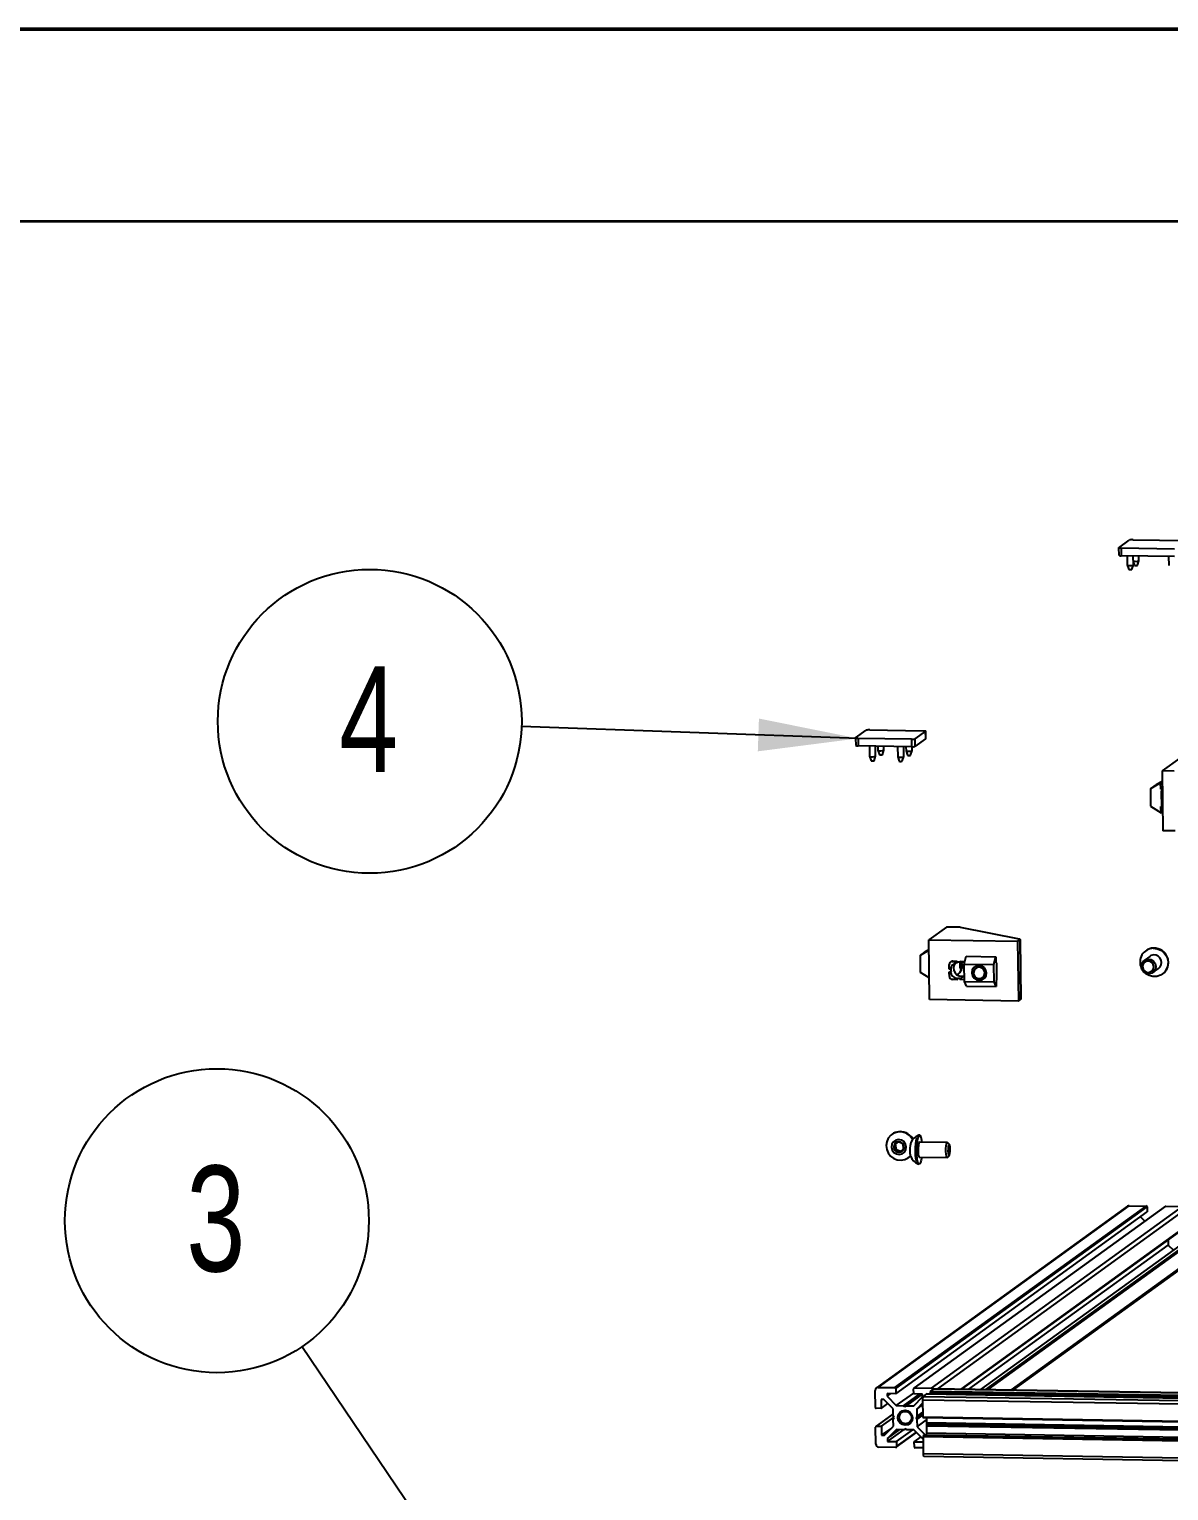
# Model space of a CAD drawing. Header units: millimetres. Extents: x 0 to 279, y 0 to 216.
# Drawn here: x 99.02 to 136.75, y 167.51 to 215.9 of the extents above; entities that cross this region are included whole.
import ezdxf

# ---------------------------------------------------------------- set-up
doc = ezdxf.new("R2010")
doc.units = ezdxf.units.MM
doc.layers.add('PAGE_BORDER', color=7, linetype='Continuous')
doc.layers.add('TITLE_BLOCK_BORDER', color=7, linetype='Continuous')
doc.styles.add('SLDTEXTSTYLE0', font='TXT', dxfattribs={"width": 0.75})
doc.dimstyles.new('SLDDIMSTYLE0', dxfattribs={"dimtxt": 0.18, "dimasz": 3.302, "dimexe": 0, "dimexo": 0.0625, "dimgap": 0, "dimtad": 0, "dimtih": 1, "dimtoh": 1, "dimdec": 0, "dimrnd": 1e-09, "dimzin": 0, "dimdsep": 46, "dimtxsty": 'Standard', "dimsah": 1, "dimcen": 0.09, "dimadec": 0, "dimazin": 0, "dimtfac": 3.302, "dimtdec": 0, "dimtofl": 0, "dimtmove": 0, "dimatfit": 3, "dimfxl": 1, "dimfrac": 2, "dimtolj": 1, "dimtzin": 0, "dimarcsym": 0})

# ---------------------------------------------------------------- blocks, each defined once
blk = doc.blocks.new('SW_NOTE_1')
at = {"layer": 'TITLE_BLOCK_BORDER', "color": 0}
blk.add_circle((-2.817, 4.168), 5.031, dxfattribs=at)
at = {"layer": 'TITLE_BLOCK_BORDER', "color": 0, "insert": (-2.853, 5.991), "char_height": 3.5, "attachment_point": 2, "style": 'SLDTEXTSTYLE0'}
blk.add_mtext('3', dxfattribs=at)
blk = doc.blocks.new('SW_NOTE_14')
at = {"layer": 'TITLE_BLOCK_BORDER', "color": 0}
blk.add_circle((-5.027, 0.176), 5.031, dxfattribs=at)
at = {"layer": 'TITLE_BLOCK_BORDER', "color": 0, "insert": (-5.063, 2), "char_height": 3.5, "attachment_point": 2, "style": 'SLDTEXTSTYLE0'}
blk.add_mtext('4', dxfattribs=at)

msp = doc.modelspace()

# ---------------------------------------------------------------- linework, layer by layer
at = {"color": 7, "linetype": 'Continuous', "lineweight": 50}
msp.add_line((0, 215.9), (279.4, 215.9), dxfattribs=at)
at = {"color": 7, "linetype": 'Continuous', "lineweight": 25}
for p, q in [((135.092, 198.734), (135.444, 198.989)), ((135.562, 199.001), (137.327, 198.973)), ((135.09, 198.731), (135.093, 198.484)), ((136.936, 198.69), (135.171, 198.718)), ((135.171, 198.718), (135.174, 198.471)), ((136.939, 198.442), (135.174, 198.471)), ((135.374, 198.467), (135.377, 198.164)), ((135.577, 198.167), (135.574, 198.464)), ((135.763, 198.301), (135.761, 198.461)), ((136.746, 198.445), (136.75, 198.142)), ((135.377, 198.164), (135.429, 198.016)), ((135.529, 198.017), (135.577, 198.166)), ((135.576, 198.262), (135.615, 198.151)), ((135.715, 198.152), (135.763, 198.301)), ((126.382, 192.436), (126.735, 192.691)), ((126.852, 192.703), (128.617, 192.675)), ((128.696, 192.659), (128.344, 192.405)), ((128.696, 192.659), (128.699, 192.412)), ((128.701, 192.415), (128.698, 192.662)), ((126.38, 192.433), (126.384, 192.186)), ((128.226, 192.392), (126.461, 192.42)), ((126.461, 192.42), (126.464, 192.173)), ((128.229, 192.145), (126.464, 192.173)), ((126.84, 192.167), (126.844, 191.831)), ((127.044, 191.834), (127.04, 192.164)), ((127.116, 192.162), (127.118, 192.029)), ((127.318, 192.032), (127.317, 192.159)), ((127.771, 192.152), (127.776, 191.816)), ((127.976, 191.819), (127.972, 192.149)), ((128.048, 192.148), (128.05, 192.015)), ((128.226, 192.392), (128.229, 192.145)), ((128.25, 192.017), (128.248, 192.145)), ((128.344, 192.405), (128.347, 192.157)), ((128.699, 192.412), (128.347, 192.157)), ((126.844, 191.831), (126.896, 191.683)), ((126.996, 191.684), (127.044, 191.833)), ((127.118, 192.029), (127.17, 191.881)), ((127.27, 191.883), (127.318, 192.031)), ((127.776, 191.816), (127.828, 191.668)), ((127.927, 191.669), (127.976, 191.818)), ((128.05, 192.014), (128.102, 191.866)), ((128.202, 191.868), (128.25, 192.016)), ((137.12, 191.767), (136.533, 191.343)), ((136.934, 191.336), (136.533, 191.343)), ((136.533, 191.343), (136.558, 189.363)), ((136.48, 190.95), (136.14, 190.748)), ((136.14, 190.748), (136.335, 190.889)), ((136.14, 190.748), (136.147, 190.174)), ((136.537, 191.009), (136.335, 190.889)), ((136.48, 190.95), (136.538, 190.992)), ((136.483, 190.742), (136.48, 190.95)), ((136.483, 190.742), (136.54, 190.784)), ((136.541, 190.741), (136.483, 190.742)), ((136.503, 190.664), (136.51, 190.13)), ((136.541, 190.722), (136.508, 190.698)), ((136.147, 190.174), (136.493, 189.96)), ((136.49, 190.168), (136.509, 190.168)), ((136.493, 189.96), (136.49, 190.168)), ((136.493, 189.96), (136.55, 190.002)), ((136.515, 190.104), (136.549, 190.104)), ((136.959, 189.357), (136.558, 189.363)), ((129.389, 186.177), (128.802, 185.753)), ((129.79, 186.171), (129.389, 186.177)), ((131.809, 185.774), (129.854, 186.166)), ((128.526, 185.243), (128.806, 185.409)), ((128.722, 185.384), (128.526, 185.243)), ((128.722, 185.384), (128.806, 185.434)), ((128.827, 183.773), (128.802, 185.753)), ((128.802, 185.753), (131.744, 185.706)), ((131.744, 185.706), (131.824, 185.763)), ((131.744, 185.706), (131.769, 183.726)), ((131.824, 185.763), (131.849, 183.784)), ((131.851, 183.787), (131.826, 185.766)), ((135.994, 185.394), (135.986, 185.388)), ((128.533, 184.669), (128.526, 185.243)), ((129.481, 184.787), (129.479, 184.936)), ((129.538, 185.029), (129.518, 185.015)), ((129.576, 185.033), (129.595, 185.047)), ((129.576, 185.033), (129.723, 185.031)), ((129.595, 185.047), (129.742, 185.045)), ((129.723, 185.031), (129.742, 185.045)), ((129.723, 185.031), (129.723, 184.991)), ((129.723, 184.991), (129.743, 185.006)), ((129.742, 185.045), (129.743, 185.006)), ((129.821, 185.029), (129.84, 185.043)), ((129.821, 184.99), (129.821, 185.029)), ((129.821, 185.029), (129.968, 185.027)), ((129.84, 185.043), (129.987, 185.041)), ((129.844, 184.964), (129.893, 184.964)), ((129.862, 184.85), (129.884, 184.84)), ((129.968, 185.027), (129.987, 185.041)), ((129.978, 184.952), (130.044, 185.209)), ((129.978, 184.952), (130.959, 184.936)), ((129.985, 184.378), (129.978, 184.952)), ((129.987, 185.041), (130.001, 185.04)), ((130.044, 185.209), (131.024, 185.193)), ((130.959, 184.936), (131.024, 185.193)), ((130.966, 184.362), (130.959, 184.936)), ((131.024, 185.193), (131.027, 184.986)), ((131.027, 184.986), (131.043, 184.997)), ((131.027, 184.997), (131.043, 184.997)), ((131.043, 184.997), (131.05, 184.423)), ((136.118, 185.206), (135.934, 185.073)), ((128.818, 184.493), (128.533, 184.669)), ((129.52, 184.787), (129.481, 184.787)), ((129.482, 184.688), (129.502, 184.702)), ((129.484, 184.54), (129.482, 184.688)), ((129.482, 184.688), (129.521, 184.688)), ((129.502, 184.702), (129.541, 184.702)), ((129.52, 184.787), (129.539, 184.801)), ((129.521, 184.688), (129.541, 184.702)), ((129.73, 184.437), (129.583, 184.439)), ((129.73, 184.476), (129.749, 184.49)), ((129.73, 184.476), (129.73, 184.437)), ((129.73, 184.437), (129.75, 184.451)), ((129.749, 184.49), (129.75, 184.451)), ((129.828, 184.475), (129.847, 184.489)), ((129.828, 184.435), (129.828, 184.475)), ((129.975, 184.433), (129.828, 184.435)), ((129.984, 184.433), (129.975, 184.433)), ((129.985, 184.378), (130.966, 184.362)), ((130.056, 184.219), (129.985, 184.378)), ((131.037, 184.204), (130.966, 184.362)), ((131.05, 184.423), (131.034, 184.411)), ((131.034, 184.411), (131.037, 184.204)), ((136.227, 184.668), (136.411, 184.801)), ((136.543, 184.619), (136.551, 184.624)), ((130.056, 184.219), (131.037, 184.204)), ((131.769, 183.726), (128.827, 183.773)), ((131.769, 183.726), (131.849, 183.784)), ((127.589, 179.317), (127.581, 179.311)), ((127.788, 179.062), (127.692, 178.984)), ((128.503, 179.281), (128.463, 179.282)), ((129.421, 179.042), (128.5, 179.056)), ((129.486, 178.977), (129.431, 179.036)), ((127.692, 178.984), (127.654, 178.957)), ((127.721, 178.814), (127.684, 178.787)), ((127.692, 178.984), (127.721, 178.814)), ((127.721, 178.814), (127.881, 178.751)), ((128.138, 178.541), (128.146, 178.547)), ((128.146, 178.547), (128.199, 178.592)), ((128.492, 178.556), (129.413, 178.542)), ((129.423, 178.547), (129.481, 178.604)), ((128.447, 178.332), (128.488, 178.331)), ((135.386, 176.932), (127.068, 170.918)), ((127.125, 170.936), (135.443, 176.95)), ((127.684, 170.927), (136.002, 176.941)), ((127.714, 170.896), (136.032, 176.911)), ((127.716, 170.728), (136.034, 176.743)), ((136.632, 176.925), (128.314, 170.911)), ((128.331, 170.916), (136.649, 176.931)), ((128.89, 170.907), (137.208, 176.922)), ((135.443, 176.95), (136.002, 176.941)), ((136.032, 176.911), (136.034, 176.743)), ((136.649, 176.931), (137.208, 176.922)), ((129.896, 170.878), (137.303, 176.233)), ((135.812, 176.582), (135.956, 176.437)), ((130.13, 170.874), (136.734, 175.649)), ((136.732, 175.82), (136.734, 175.649)), ((136.734, 175.649), (136.905, 175.476)), ((130.531, 170.867), (137.126, 175.637)), ((131.606, 170.85), (137.29, 174.96)), ((127.035, 170.274), (127.028, 170.838)), ((127.125, 170.936), (127.684, 170.927)), ((127.714, 170.896), (127.716, 170.728)), ((128.304, 170.719), (128.302, 170.887)), ((128.331, 170.916), (128.89, 170.907)), ((128.968, 170.891), (128.857, 170.811)), ((128.857, 170.811), (170.532, 170.142)), ((128.971, 170.892), (128.968, 170.891)), ((128.968, 170.891), (170.643, 170.223)), ((170.646, 170.224), (128.971, 170.892)), ((127.32, 170.537), (127.228, 170.538)), ((127.228, 170.538), (127.232, 170.241)), ((127.232, 170.241), (127.453, 170.401)), ((127.624, 170.229), (127.32, 170.537)), ((127.716, 170.728), (127.422, 170.733)), ((127.422, 170.733), (127.423, 170.64)), ((127.423, 170.64), (127.549, 170.731)), ((127.423, 170.64), (127.727, 170.332)), ((127.727, 170.332), (128.304, 170.749)), ((127.727, 170.332), (127.964, 170.328)), ((127.964, 170.328), (128.5, 170.716)), ((127.964, 170.328), (128.015, 170.298)), ((128.015, 170.298), (128.591, 170.714)), ((128.015, 170.298), (128.066, 170.327)), ((128.066, 170.327), (128.598, 170.712)), ((128.066, 170.327), (128.303, 170.323)), ((128.303, 170.323), (128.599, 170.621)), ((128.598, 170.714), (128.304, 170.719)), ((128.599, 170.408), (128.408, 170.216)), ((128.408, 170.216), (128.6, 170.355)), ((128.599, 170.621), (128.598, 170.714)), ((128.598, 170.524), (170.273, 169.855)), ((128.598, 170.524), (128.605, 169.959)), ((128.728, 170.717), (128.616, 170.637)), ((128.616, 170.637), (170.291, 169.968)), ((128.729, 170.718), (128.728, 170.717)), ((128.728, 170.717), (170.402, 170.049)), ((170.403, 170.049), (128.729, 170.718)), ((128.851, 170.777), (170.526, 170.108)), ((128.851, 170.777), (128.852, 170.716)), ((127.626, 170.057), (127.055, 169.644)), ((127.232, 170.241), (127.065, 170.244)), ((127.239, 169.647), (127.652, 169.946)), ((127.627, 169.989), (127.624, 170.229)), ((127.657, 169.937), (127.627, 169.989)), ((127.628, 169.886), (127.657, 169.937)), ((127.631, 169.647), (127.628, 169.886)), ((128.383, 169.926), (128.603, 170.085)), ((128.411, 169.977), (128.383, 169.926)), ((128.383, 169.926), (128.413, 169.874)), ((128.408, 170.216), (128.411, 169.977)), ((128.411, 169.977), (128.603, 170.115)), ((128.413, 169.874), (128.604, 170.012)), ((128.413, 169.874), (128.416, 169.634)), ((128.416, 169.634), (128.725, 169.858)), ((128.605, 169.959), (170.28, 169.291)), ((128.61, 169.934), (170.285, 169.265)), ((128.724, 169.932), (128.726, 169.769)), ((127.05, 169.056), (127.043, 169.621)), ((127.072, 169.65), (127.239, 169.647)), ((127.239, 169.647), (127.243, 169.35)), ((127.243, 169.35), (127.576, 169.591)), ((127.335, 169.349), (127.631, 169.647)), ((127.737, 169.54), (127.44, 169.242)), ((127.44, 169.242), (127.85, 169.538)), ((127.441, 169.149), (127.989, 169.545)), ((127.726, 168.952), (128.402, 169.441)), ((127.736, 169.144), (128.271, 169.532)), ((127.974, 169.536), (127.737, 169.54)), ((128.024, 169.565), (127.974, 169.536)), ((128.076, 169.535), (128.024, 169.565)), ((128.313, 169.531), (128.076, 169.535)), ((128.614, 169.226), (128.313, 169.531)), ((128.416, 169.634), (128.683, 169.364)), ((128.652, 169.364), (128.619, 169.34)), ((128.652, 169.364), (170.327, 168.695)), ((128.73, 169.427), (128.72, 169.363)), ((128.726, 169.769), (170.4, 169.1)), ((128.726, 169.769), (128.732, 169.722)), ((128.732, 169.722), (128.727, 169.666)), ((128.727, 169.666), (170.402, 168.998)), ((128.727, 169.666), (128.73, 169.427)), ((128.73, 169.427), (170.405, 168.758)), ((128.732, 169.722), (170.407, 169.053)), ((127.709, 168.947), (127.15, 168.956)), ((127.243, 169.35), (127.335, 169.349)), ((127.44, 169.242), (127.441, 169.149)), ((127.441, 169.149), (127.736, 169.144)), ((127.736, 169.144), (127.738, 168.976)), ((128.324, 169.135), (128.546, 169.295)), ((128.326, 168.967), (128.324, 169.135)), ((128.324, 169.135), (128.615, 169.13)), ((128.618, 168.932), (128.356, 168.937)), ((128.613, 169.306), (170.288, 168.637)), ((128.613, 169.306), (128.62, 168.742)), ((128.619, 169.34), (170.293, 168.671)), ((128.62, 168.742), (170.295, 168.073)), ((128.638, 168.656), (170.313, 167.987))]:
    msp.add_line(p, q, dxfattribs=at)
at = {"color": 8, "linetype": 'Continuous', "lineweight": 25}
for p, q in [((136.503, 190.664), (136.542, 190.664)), ((136.508, 190.698), (136.541, 190.698)), ((136.51, 190.13), (136.548, 190.129)), ((130.697, 170.865), (137.293, 175.634)), ((127.072, 169.65), (127.626, 170.05)), ((127.738, 168.976), (128.393, 169.45))]:
    msp.add_line(p, q, dxfattribs=at)
at = {"color": 7, "linetype": 'Continuous', "lineweight": 25, "flags": 128}
for points in [[(135.171, 198.718), (135.152, 198.719), (135.135, 198.72), (135.119, 198.721), (135.107, 198.723), (135.098, 198.726), (135.092, 198.728), (135.09, 198.731), (135.092, 198.734)], [(128.617, 192.675), (128.636, 192.675), (128.653, 192.673), (128.669, 192.672), (128.681, 192.67), (128.69, 192.668), (128.696, 192.665), (128.698, 192.662), (128.696, 192.659)], [(126.461, 192.42), (126.442, 192.421), (126.425, 192.422), (126.41, 192.424), (126.397, 192.426), (126.388, 192.428), (126.382, 192.431), (126.38, 192.433), (126.382, 192.436)], [(128.701, 192.415), (128.701, 192.415), (128.699, 192.412)], [(131.824, 185.763), (131.825, 185.765), (131.826, 185.766), (131.825, 185.768), (131.824, 185.769), (131.821, 185.77), (131.818, 185.772), (131.814, 185.773), (131.809, 185.774)], [(136.238, 185.474), (136.364, 185.46), (136.483, 185.412), (136.586, 185.334), (136.665, 185.232), (136.714, 185.112), (136.73, 184.985), (136.711, 184.859), (136.66, 184.744), (136.578, 184.647), (136.474, 184.578), (136.354, 184.54), (136.227, 184.536), (136.103, 184.567), (135.991, 184.63), (135.953, 184.663)], [(129.829, 184.988), (129.83, 184.939), (129.837, 184.852), (129.85, 184.788), (129.868, 184.758), (129.887, 184.766), (129.905, 184.81), (129.918, 184.884), (129.924, 184.944)], [(129.852, 184.882), (129.855, 184.868), (129.859, 184.855), (129.863, 184.846), (129.867, 184.839), (129.871, 184.834), (129.875, 184.833), (129.88, 184.835), (129.884, 184.84)], [(129.968, 185.027), (129.987, 185.025), (129.996, 185.022)], [(130.227, 184.661), (130.247, 184.566), (130.301, 184.485), (130.381, 184.43), (130.475, 184.409), (130.569, 184.427), (130.647, 184.479), (130.7, 184.558), (130.717, 184.653), (130.697, 184.748), (130.643, 184.829), (130.563, 184.884), (130.469, 184.904), (130.375, 184.887), (130.296, 184.835), (130.244, 184.755), (130.227, 184.661)], [(130.656, 184.683), (130.63, 184.752), (130.58, 184.807), (130.514, 184.839), (130.441, 184.843), (130.373, 184.819), (130.32, 184.77), (130.29, 184.704), (130.288, 184.631), (130.314, 184.562), (130.364, 184.507), (130.43, 184.475), (130.503, 184.47), (130.571, 184.495), (130.624, 184.543), (130.653, 184.609), (130.656, 184.683)], [(136.325, 184.878), (136.312, 184.782), (136.263, 184.701), (136.187, 184.645), (136.094, 184.623), (136, 184.639), (135.917, 184.69), (135.86, 184.769), (135.835, 184.863), (135.849, 184.959), (135.897, 185.04), (135.974, 185.096), (136.066, 185.118), (136.161, 185.102), (136.243, 185.05), (136.301, 184.972), (136.325, 184.878)], [(136.255, 184.867), (136.236, 184.939), (136.192, 184.999), (136.13, 185.038), (136.058, 185.05), (135.987, 185.034), (135.929, 184.991), (135.893, 184.929), (135.882, 184.857), (135.901, 184.785), (135.945, 184.725), (136.007, 184.686), (136.079, 184.674), (136.15, 184.69), (136.208, 184.733), (136.244, 184.795), (136.255, 184.867)], [(136.25, 185.251), (136.158, 185.229), (136.118, 185.206)], [(128.019, 179.363), (127.895, 179.394), (127.769, 179.39), (127.649, 179.352), (127.545, 179.282), (127.464, 179.185), (127.412, 179.07), (127.394, 178.944), (127.41, 178.816), (127.459, 178.697), (127.539, 178.595), (127.642, 178.517), (127.761, 178.47), (127.887, 178.456), (128.012, 178.478), (128.125, 178.532), (128.198, 178.594)], [(127.898, 179.123), (127.803, 179.141), (127.71, 179.121), (127.633, 179.066), (127.584, 178.985), (127.569, 178.89), (127.592, 178.795), (127.648, 178.716), (127.73, 178.663), (127.824, 178.646), (127.917, 178.666), (127.994, 178.721), (128.044, 178.802), (128.059, 178.897), (128.036, 178.991), (127.98, 179.071), (127.898, 179.123)], [(128.447, 178.332), (128.44, 178.334), (128.416, 178.362), (128.394, 178.424), (128.378, 178.513), (128.366, 178.625), (128.362, 178.75), (128.364, 178.879), (128.374, 179.003), (128.389, 179.113), (128.409, 179.199), (128.432, 179.257), (128.458, 179.281), (128.463, 179.282)], [(128.57, 178.555), (128.57, 178.553), (128.552, 178.454), (128.53, 178.381), (128.506, 178.34), (128.48, 178.333), (128.456, 178.362), (128.435, 178.423), (128.418, 178.513), (128.407, 178.624), (128.402, 178.749), (128.405, 178.879), (128.414, 179.003), (128.429, 179.112), (128.449, 179.199), (128.473, 179.256), (128.498, 179.281), (128.523, 179.27), (128.523, 179.27)], [(128.5, 179.056), (128.491, 179.053), (128.473, 179.018), (128.458, 178.95), (128.449, 178.861), (128.447, 178.764), (128.452, 178.673), (128.464, 178.602), (128.481, 178.563), (128.492, 178.556)], [(129.423, 178.547), (129.422, 178.545), (129.403, 178.548), (129.386, 178.587), (129.374, 178.658), (129.368, 178.749), (129.37, 178.846), (129.38, 178.936), (129.394, 179.003), (129.413, 179.038), (129.431, 179.036)], [(129.512, 178.749), (129.513, 178.823), (129.509, 178.892), (129.5, 178.946), (129.487, 178.976), (129.473, 178.978), (129.459, 178.951), (129.447, 178.9), (129.441, 178.832), (129.439, 178.758), (129.443, 178.689), (129.452, 178.635), (129.465, 178.605), (129.48, 178.604), (129.493, 178.63), (129.505, 178.681), (129.512, 178.749)], [(127.775, 169.935), (127.792, 170.03), (127.844, 170.109), (127.923, 170.162), (128.017, 170.179), (128.111, 170.159), (128.191, 170.104), (128.245, 170.023), (128.265, 169.928), (128.248, 169.833), (128.195, 169.754), (128.117, 169.701), (128.023, 169.684), (127.929, 169.704), (127.849, 169.759), (127.795, 169.84), (127.775, 169.935)], [(127.826, 169.941), (127.84, 170.019), (127.883, 170.085), (127.948, 170.128), (128.026, 170.142), (128.104, 170.125), (128.17, 170.08), (128.215, 170.013), (128.231, 169.934), (128.217, 169.856), (128.173, 169.791), (128.108, 169.747), (128.031, 169.733), (127.953, 169.75), (127.887, 169.795), (127.842, 169.862), (127.826, 169.941)]]:
    msp.add_lwpolyline(points, dxfattribs=at)
at = {"color": 8, "linetype": 'Continuous', "lineweight": 25, "flags": 128}
for points in [[(129.105, 170.89), (137.308, 176.821), (178.913, 176.154)], [(129.875, 170.878), (137.315, 176.257), (178.15, 175.602)], [(130.767, 170.864), (137.323, 175.604), (177.266, 174.963)], [(131.537, 170.851), (137.33, 175.04), (176.503, 174.411)]]:
    msp.add_lwpolyline(points, dxfattribs=at)
at = {"color": 7, "linetype": 'Continuous', "lineweight": 25}
for centre, radius, start, end in [((135.537, 198.678), 0.324, 85.5946, 106.6127), ((135.152, 198.593), 0.124, 241.6892, 280.0852), ((135.474, 198.406), 0.261, 248.1643, 293.2708), ((135.478, 198.146), 0.138, 249.5498, 291.8853), ((135.653, 198.626), 0.343, 256.9196, 288.6915), ((135.663, 198.28), 0.138, 249.5496, 291.8856), ((126.827, 192.38), 0.324, 85.5946, 106.6128), ((126.442, 192.295), 0.124, 241.6877, 280.0867), ((128.251, 192.715), 0.324, 265.5946, 286.6128), ((128.254, 192.468), 0.324, 265.5946, 286.6128), ((126.941, 192.073), 0.261, 248.1638, 293.2715), ((126.944, 191.813), 0.138, 249.5515, 291.8838), ((127.215, 192.271), 0.261, 248.1635, 293.2716), ((127.218, 192.011), 0.138, 249.5515, 291.8838), ((127.873, 192.058), 0.261, 248.1643, 293.2709), ((127.876, 191.798), 0.138, 249.5506, 291.8847), ((128.147, 192.257), 0.261, 248.164, 293.2711), ((128.15, 191.996), 0.138, 249.5506, 291.8847), ((136.567, 190.671), 0.0643, 155.2858, 186.3077), ((136.542, 190.123), 0.033, 168.325, 215.3231), ((129.79, 185.785), 0.386, 80.531, 90.0185), ((136.256, 185.015), 0.459, 92.2913, 205.8569), ((136.258, 185.029), 0.45, 91.5399, 125.8373), ((136.261, 185.003), 0.476, 307.3587, 91.9132), ((129.574, 184.938), 0.0953, 89.0713, 181.279), ((129.768, 184.744), 0.252, 100.1489, 170.1996), ((129.593, 184.952), 0.0951, 88.9501, 125.8059), ((129.89, 184.816), 0.267, 142.2086, 289.5305), ((129.788, 184.753), 0.257, 82.5423, 100.0663), ((129.765, 184.727), 0.269, 37.5336, 78.0077), ((130.476, 184.985), 0.632, 180.0654, 189.3143), ((129.615, 184.958), 0.294, 336.2185, 359.2294), ((136.258, 185), 0.251, 307.5137, 91.7583), ((129.586, 184.541), 0.102, 180.732, 268.5483), ((129.787, 184.741), 0.271, 191.3988, 257.8815), ((129.8, 184.755), 0.265, 169.946, 191.4892), ((129.421, 185.014), 0.529, 307.5055, 333.0359), ((129.802, 184.742), 0.257, 258.0998, 280.0617), ((129.784, 184.721), 0.25, 280.0391, 322.5572), ((131.847, 183.787), 0.00338, 295.1797, 356.0152), ((127.856, 178.945), 0.457, 67.9252, 125.6105), ((127.808, 178.901), 0.164, 98.3723, 160.0614), ((127.809, 178.891), 0.173, 38.6781, 97.9881), ((127.839, 178.911), 0.487, 27.3651, 68.2049), ((127.847, 178.917), 0.487, 27.6869, 68.2054), ((128.937, 178.799), 0.766, 161.436, 196.7255), ((128.04, 179.057), 0.257, 20.5026, 57.3383), ((128.683, 178.803), 0.529, 115.67, 153.0359), ((128.091, 179.044), 0.488, 1.345, 27.6165), ((127.819, 178.898), 0.175, 160.3073, 219.2995), ((127.819, 178.895), 0.173, 218.6765, 277.9897), ((127.819, 178.886), 0.164, 278.3657, 340.0675), ((127.809, 178.889), 0.175, 340.3085, 39.2993), ((128.683, 178.803), 0.529, 205.1256, 242.4915), ((135.442, 176.855), 0.095, 88.9431, 125.812), ((136.001, 176.911), 0.0306, 0.7234, 88.545), ((136.649, 176.902), 0.0285, 88.9707, 125.7958), ((127.123, 170.84), 0.0953, 89.0669, 181.2834), ((127.683, 170.896), 0.0306, 0.7234, 88.545), ((128.331, 170.888), 0.0286, 89.0725, 181.2839), ((128.915, 170.784), 0.0643, 155.2775, 186.316), ((128.888, 170.807), 0.1, 48.1727, 88.851), ((128.811, 170.547), 0.214, 155.2746, 186.3171), ((127.066, 170.274), 0.0306, 180.7309, 268.5513), ((128.637, 169.953), 0.033, 168.325, 215.3231), ((127.072, 169.621), 0.0286, 89.0646, 181.2801), ((127.152, 169.058), 0.102, 180.7278, 268.5492), ((127.709, 168.975), 0.0286, 269.0646, 1.283), ((128.357, 168.967), 0.0306, 180.7321, 268.5502), ((128.677, 169.313), 0.0642, 155.2731, 186.317), ((128.728, 168.72), 0.11, 168.3244, 215.3217)]:
    msp.add_arc(centre, radius, start, end, dxfattribs=at)
for points, knots in [([(129.884, 184.84), (129.881, 184.848), (129.873, 184.866), (129.871, 184.898), (129.884, 184.932), (129.902, 184.954), (129.91, 184.963)], [0, 0, 0, 0, 0.2164571, 0.4403154, 0.7519024, 1, 1, 1, 1]), ([(127.784, 179.063), (127.777, 179.056), (127.761, 179.043), (127.729, 179.017), (127.692, 178.987), (127.666, 178.966), (127.654, 178.957)], [0, 0, 0, 0, 0.2164457, 0.4402973, 0.7519011, 1, 1, 1, 1]), ([(127.944, 179), (127.937, 179.003), (127.915, 179.015), (127.871, 179.034), (127.822, 179.052), (127.794, 179.06), (127.784, 179.063)], [0, 0, 0, 0, 0.15602, 0.493696, 0.819058, 1, 1, 1, 1]), ([(127.654, 178.957), (127.657, 178.946), (127.664, 178.924), (127.673, 178.881), (127.68, 178.833), (127.682, 178.801), (127.684, 178.787)], [0, 0, 0, 0, 0.216472, 0.440318, 0.751907, 1, 1, 1, 1]), ([(127.684, 178.787), (127.694, 178.784), (127.722, 178.776), (127.77, 178.759), (127.814, 178.739), (127.836, 178.727), (127.843, 178.724)], [0, 0, 0, 0, 0.180942, 0.506293, 0.84398, 1, 1, 1, 1]), ([(127.843, 178.724), (127.853, 178.732), (127.873, 178.748), (127.902, 178.771), (127.926, 178.791), (127.949, 178.81), (127.964, 178.822), (127.973, 178.83)], [0, 0, 0, 0, 0.2161811, 0.439753, 0.5933938, 0.7521858, 1, 1, 1, 1]), ([(127.973, 178.83), (127.972, 178.842), (127.97, 178.868), (127.965, 178.913), (127.956, 178.959), (127.948, 178.987), (127.944, 179)], [0, 0, 0, 0, 0.216443, 0.440288, 0.751876, 1, 1, 1, 1])]:
    msp.add_open_spline(points, degree=3, knots=knots, dxfattribs=at)
at = {"layer": 'PAGE_BORDER', "lineweight": 35}
msp.add_line((6.35, 209.55), (273.05, 209.55), dxfattribs=at)

# ---------------------------------------------------------------- block references
at = {"layer": 'TITLE_BLOCK_BORDER'}
for name, p in [('SW_NOTE_14', (115.32, 192.811)), ('SW_NOTE_1', (108.048, 172.285))]:
    msp.add_blockref(name, p, dxfattribs=at)

# ---------------------------------------------------------------- leaders
for points in [[(126.461, 192.42), (115.32, 192.811)], [(115.339, 161.5), (108.048, 172.285)]]:
    msp.add_leader(points, dimstyle='SLDDIMSTYLE0', dxfattribs=at)

doc.saveas('drawing.dxf')
